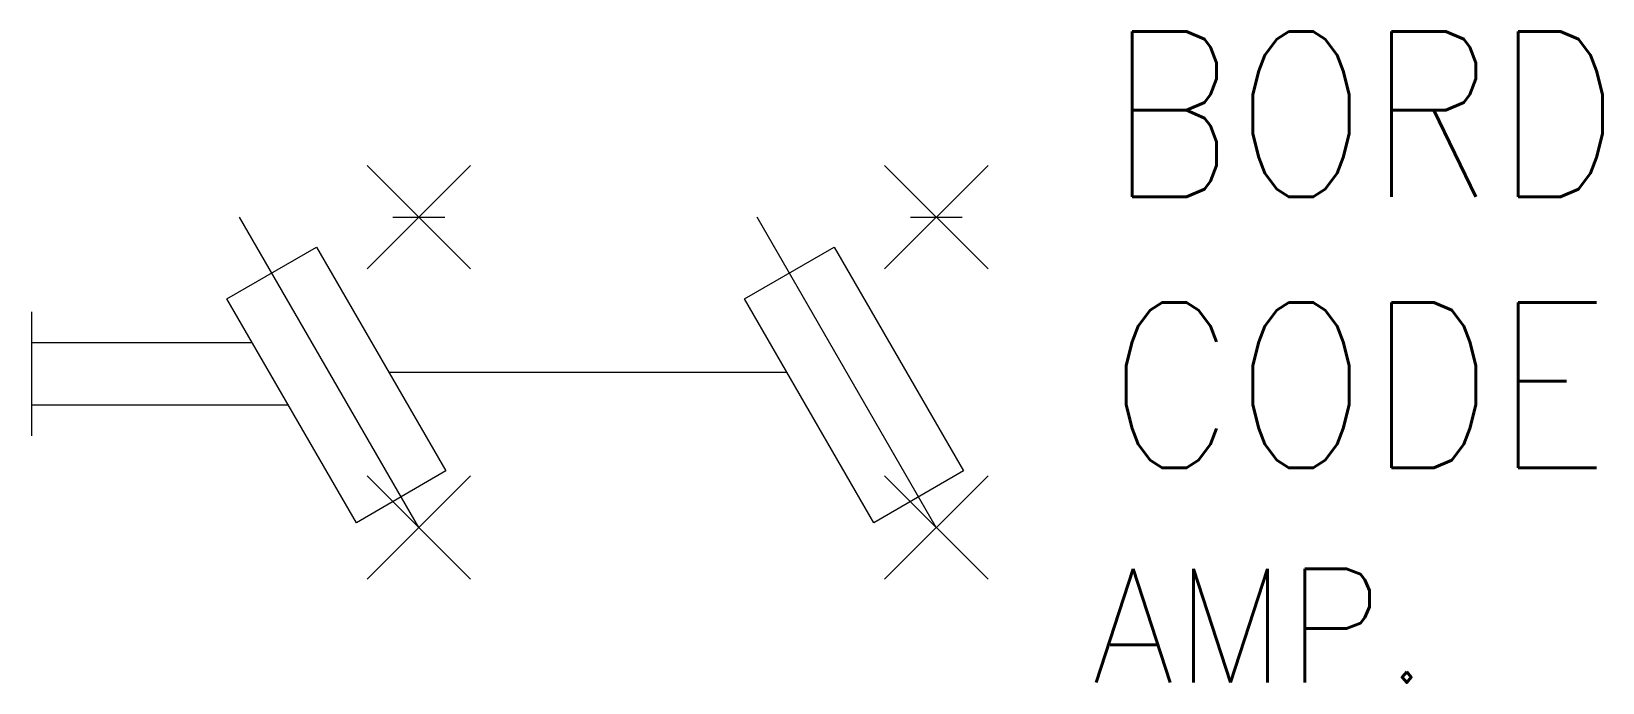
# Model space of a CAD drawing. Extents: x 157.5 to 187.9, y 189 to 201.6.
import ezdxf

# ---------------------------------------------------------------- set-up
doc = ezdxf.new("R2010")
doc.units = 0
doc.header["$PDMODE"] = 3
doc.linetypes.add('DASHED', pattern=[0])
doc.linetypes.add('HIDDEN', pattern=[0])
for name, color, linetype in [('1', 8, 'CONTINUOUS'), ('11', 30, 'CONTINUOUS'), ('12', 30, 'DASHED'), ('C', 7, 'CONTINUOUS')]:
    doc.layers.add(name, color=color, linetype=linetype)
doc.styles.get("Standard").update_dxf_attribs({"font": 'txt.shx'})

msp = doc.modelspace()

# ---------------------------------------------------------------- linework, layer by layer
at = {"layer": '1', "color": 0}
for p, q in [((164.986, 192.028), (161.522, 198.028)), ((164.486, 198.028), (165.486, 198.028)), ((174.986, 192.028), (171.522, 198.028)), ((174.486, 198.028), (175.486, 198.028)), ((161.279, 196.45), (163.011, 197.45)), ((163.011, 197.45), (165.511, 193.12)), ((171.279, 196.45), (173.011, 197.45)), ((173.011, 197.45), (175.511, 193.12)), ((163.779, 192.12), (161.279, 196.45)), ((173.779, 192.12), (171.279, 196.45)), ((157.5, 196.2), (157.5, 193.8)), ((161.769, 195.6), (157.5, 195.6)), ((157.5, 194.4), (162.462, 194.4)), ((165.511, 193.12), (163.779, 192.12)), ((175.511, 193.12), (173.779, 192.12))]:
    msp.add_line(p, q, dxfattribs=at)
at = {"layer": '1', "color": 0, "linetype": 'HIDDEN'}
msp.add_line((164.409, 195.028), (172.099, 195.028), dxfattribs=at)
at = {"layer": 'C', "color": 0}
for p in [(164.986, 198.028), (174.986, 198.028), (164.986, 192.028), (174.986, 192.028)]:
    msp.add_point(p, dxfattribs=at)

# ---------------------------------------------------------------- texts
at = {"layer": '1', "color": 0, "width": 0.95}
msp.add_attdef('AMP.', (177.986, 189.028), '', height=2.2, dxfattribs=at)
at = {"layer": '11', "color": 0, "width": 0.85}
msp.add_attdef('BORD', (178.304, 198.419), '', height=3.2, dxfattribs=at)
at = {"layer": '12', "color": 0, "width": 0.85}
msp.add_attdef('CODE', (178.304, 193.179), '-F', height=3.2, dxfattribs=at)

doc.saveas('drawing.dxf')
